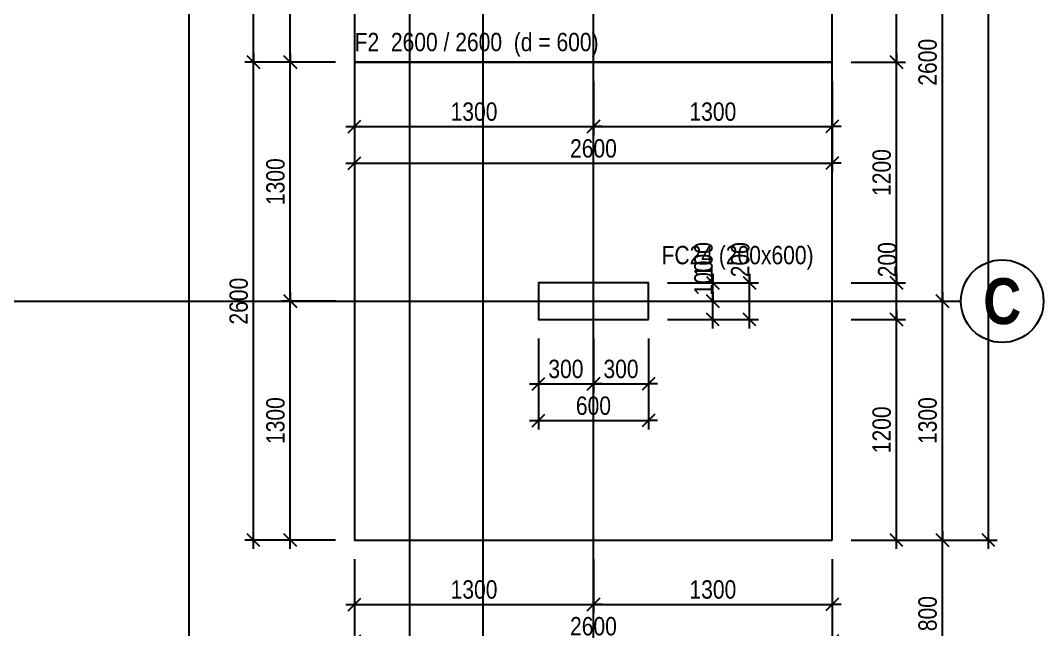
# Model space of a CAD drawing. Extents: x 0 to 206258, y -403073 to 0.
# Drawn here: x 27765 to 33334, y -34679 to -31365 of the extents above; entities that cross this region are included whole.
import ezdxf
from ezdxf.enums import TextEntityAlignment as Align
from ezdxf.lldxf.tags import DXFTag

# ---------------------------------------------------------------- set-up
doc = ezdxf.new("R2010")
doc.units = 0
doc.header["$LTSCALE"] = 1000
for name, color, linetype in [('Axis Circle(Dir 1)', 150, 'Continuous'), ('Axis Label(Dir 1)', 7, 'Continuous'), ('Axis Line(Dir 1)', 8, 'CENTER2'), ('Axis Line(Dir 2)', 150, 'CENTER2'), ('Column Line', 7, 'Continuous'), ('Dimension Line', 5, 'Continuous'), ('Footing Line', 6, 'Continuous')]:
    doc.layers.add(name, color=color, linetype=linetype)
doc.layers.add('Column Label', color=159, linetype='Continuous', true_color=0x35424f)
doc.layers.add('Footing Label', color=94, linetype='Continuous', true_color=0x008100)
doc.styles.add('Axis Label(Dir 1)', font='ARIALNB.TTF', dxfattribs={"height": 250})
doc.styles.add('Column Label', font='ARIALN.TTF', dxfattribs={"height": 100})
doc.styles.add('Dimension Text', font='ARIALN.TTF', dxfattribs={"height": 100})
doc.styles.add('Footing Label', font='ARIALN.TTF', dxfattribs={"height": 100})
tags = doc.linetypes.add('CENTER2', pattern=[1.125, 0.75, -0.125, 0.125, -0.125]).pattern_tags.tags
tags[10:11] = [DXFTag(74, 4), DXFTag(75, 0), DXFTag(340, '0'), DXFTag(46, 0.0), DXFTag(50, 0.0), DXFTag(44, 0.0), DXFTag(45, 0.0)]
tags[8:9] = [DXFTag(74, 4), DXFTag(75, 0), DXFTag(340, '0'), DXFTag(46, 0.0), DXFTag(50, 0.0), DXFTag(44, 0.0), DXFTag(45, 0.0)]
tags[6:7] = [DXFTag(74, 4), DXFTag(75, 0), DXFTag(340, '0'), DXFTag(46, 0.0), DXFTag(50, 0.0), DXFTag(44, 0.0), DXFTag(45, 0.0)]
tags[4:5] = [DXFTag(74, 4), DXFTag(75, 0), DXFTag(340, '0'), DXFTag(46, 0.0), DXFTag(50, 0.0), DXFTag(44, 0.0), DXFTag(45, 0.0)]
doc.dimstyles.get("Standard").update_dxf_attribs({"dimtxt": 100, "dimasz": 30, "dimexe": 48.3, "dimexo": 103.5, "dimgap": 30, "dimtad": 1, "dimtoh": 1, "dimdec": 1, "dimdsep": 46, "dimtxsty": 'Dimension Text', "dimblk": 'PCDIM_TICK', "dimcen": 0.09, "dimclrd": 5, "dimclre": 5, "dimclrt": 5, "dimadec": 1, "dimazin": 0, "dimtp": 1, "dimtm": 1, "dimtfac": 1, "dimtdec": 4, "dimtofl": 0, "dimtmove": 0, "dimatfit": 3, "dimfxl": 1, "dimtolj": 1, "dimtzin": 0, "dimarcsym": 0})

# ---------------------------------------------------------------- blocks, each defined once
blk = doc.blocks.new('PCDIM_TICK')
at = {"layer": 'Dimension Line', "color": 0, "transparency": 33554687}
for p, q in [((1.15, 1.15), (-1.15, -1.15)), ((1.61, 0), (0, 0))]:
    blk.add_line(p, q, dxfattribs=at)
blk = doc.blocks.new('*U116')
at = {"layer": 'Dimension Line', "color": 5, "true_color": 0x0000ff, "transparency": 16777216}
for p, q in [((30584.3, -33095.7), (30584.3, -33390.5)), ((30884.3, -33095.7), (30884.3, -33390.5)), ((30584.3, -33342.2), (30884.3, -33342.2))]:
    blk.add_line(p, q, dxfattribs=at)
at = {"layer": 'Dimension Line', "color": 5, "true_color": 0x0000ff, "transparency": 16777216, "xscale": 30, "yscale": 30, "rotation": 180.0000000000004}
blk.add_blockref('PCDIM_TICK', (30584.3, -33342.2), dxfattribs=at)
at = {"layer": 'Dimension Line', "color": 5, "true_color": 0x0000ff, "transparency": 16777216, "xscale": 30, "yscale": 30}
blk.add_blockref('PCDIM_TICK', (30884.3, -33342.2), dxfattribs=at)
at = {"layer": 'Dimension Line', "color": 5, "true_color": 0x0000ff, "transparency": 16777216, "insert": (30734.3, -33312.2), "char_height": 100, "width": 181.501, "attachment_point": 8, "style": 'Dimension Text'}
blk.add_mtext('300', dxfattribs=at)
blk = doc.blocks.new('*U117')
at = {"layer": 'Dimension Line', "color": 5, "true_color": 0x0000ff, "transparency": 16777216}
for p, q in [((30884.3, -33095.7), (30884.3, -33390.5)), ((31184.3, -33095.7), (31184.3, -33390.5)), ((30884.3, -33342.2), (31184.3, -33342.2))]:
    blk.add_line(p, q, dxfattribs=at)
at = {"layer": 'Dimension Line', "color": 5, "true_color": 0x0000ff, "transparency": 16777216, "xscale": 30, "yscale": 30, "rotation": 180.0000000000004}
blk.add_blockref('PCDIM_TICK', (30884.3, -33342.2), dxfattribs=at)
at = {"layer": 'Dimension Line', "color": 5, "true_color": 0x0000ff, "transparency": 16777216, "xscale": 30, "yscale": 30}
blk.add_blockref('PCDIM_TICK', (31184.3, -33342.2), dxfattribs=at)
at = {"layer": 'Dimension Line', "color": 5, "true_color": 0x0000ff, "transparency": 16777216, "insert": (31034.3, -33312.2), "char_height": 100, "width": 181.501, "attachment_point": 8, "style": 'Dimension Text'}
blk.add_mtext('300', dxfattribs=at)
blk = doc.blocks.new('*U118')
at = {"layer": 'Dimension Line', "color": 5, "true_color": 0x0000ff, "transparency": 16777216}
for p, q in [((30584.3, -33095.7), (30584.3, -33590.5)), ((31184.3, -33095.7), (31184.3, -33590.5)), ((30584.3, -33542.2), (31184.3, -33542.2))]:
    blk.add_line(p, q, dxfattribs=at)
at = {"layer": 'Dimension Line', "color": 5, "true_color": 0x0000ff, "transparency": 16777216, "xscale": 30, "yscale": 30, "rotation": 180.0000000000004}
blk.add_blockref('PCDIM_TICK', (30584.3, -33542.2), dxfattribs=at)
at = {"layer": 'Dimension Line', "color": 5, "true_color": 0x0000ff, "transparency": 16777216, "xscale": 30, "yscale": 30}
blk.add_blockref('PCDIM_TICK', (31184.3, -33542.2), dxfattribs=at)
at = {"layer": 'Dimension Line', "color": 5, "true_color": 0x0000ff, "transparency": 16777216, "insert": (30884.3, -33512.2), "char_height": 100, "width": 181.97, "attachment_point": 8, "style": 'Dimension Text'}
blk.add_mtext('600', dxfattribs=at)
blk = doc.blocks.new('*U119')
at = {"layer": 'Dimension Line', "color": 5, "true_color": 0x0000ff, "transparency": 16777216}
for p, q in [((31287.8, -32892.2), (31582.6, -32892.2)), ((31534.3, -32892.2), (31534.3, -32862.2)), ((31534.3, -32992.2), (31534.3, -32892.2)), ((31287.8, -32992.2), (31582.6, -32992.2))]:
    blk.add_line(p, q, dxfattribs=at)
at = {"layer": 'Dimension Line', "color": 5, "true_color": 0x0000ff, "transparency": 16777216, "xscale": 30, "yscale": 30}
for p, rotation in [((31534.3, -32892.2), 89.99999999999447), ((31534.3, -32992.2), 269.9999999999834)]:
    blk.add_blockref('PCDIM_TICK', p, dxfattribs=dict(at, rotation=rotation))
at = {"layer": 'Dimension Line', "color": 5, "true_color": 0x0000ff, "transparency": 16777216, "insert": (31534.3, -32862.2), "char_height": 100, "width": 173.928, "attachment_point": 7, "rotation": 90, "style": 'Dimension Text'}
blk.add_mtext('100', dxfattribs=at)
blk = doc.blocks.new('*U120')
at = {"layer": 'Dimension Line', "color": 5, "true_color": 0x0000ff, "transparency": 16777216}
for p, q in [((31287.8, -32792.2), (31582.6, -32792.2)), ((31534.3, -32792.2), (31534.3, -32762.2)), ((31534.3, -32892.2), (31534.3, -32792.2)), ((31287.8, -32892.2), (31582.6, -32892.2))]:
    blk.add_line(p, q, dxfattribs=at)
at = {"layer": 'Dimension Line', "color": 5, "true_color": 0x0000ff, "transparency": 16777216, "xscale": 30, "yscale": 30}
for p, rotation in [((31534.3, -32792.2), 89.99999999999447), ((31534.3, -32892.2), 269.9999999999834)]:
    blk.add_blockref('PCDIM_TICK', p, dxfattribs=dict(at, rotation=rotation))
at = {"layer": 'Dimension Line', "color": 5, "true_color": 0x0000ff, "transparency": 16777216, "insert": (31534.3, -32762.2), "char_height": 100, "width": 173.928, "attachment_point": 7, "rotation": 90, "style": 'Dimension Text'}
blk.add_mtext('100', dxfattribs=at)
blk = doc.blocks.new('*U121')
at = {"layer": 'Dimension Line', "color": 5, "true_color": 0x0000ff, "transparency": 16777216}
for p, q in [((31287.8, -32792.2), (31782.6, -32792.2)), ((31734.3, -32792.2), (31734.3, -32762.2)), ((31734.3, -32992.2), (31734.3, -32792.2)), ((31287.8, -32992.2), (31782.6, -32992.2))]:
    blk.add_line(p, q, dxfattribs=at)
at = {"layer": 'Dimension Line', "color": 5, "true_color": 0x0000ff, "transparency": 16777216, "xscale": 30, "yscale": 30}
for p, rotation in [((31734.3, -32792.2), 89.99999999999447), ((31734.3, -32992.2), 269.9999999999834)]:
    blk.add_blockref('PCDIM_TICK', p, dxfattribs=dict(at, rotation=rotation))
at = {"layer": 'Dimension Line', "color": 5, "true_color": 0x0000ff, "transparency": 16777216, "insert": (31734.3, -32762.2), "char_height": 100, "width": 182.775, "attachment_point": 7, "rotation": 90, "style": 'Dimension Text'}
blk.add_mtext('200', dxfattribs=at)
blk = doc.blocks.new('*U236')
at = {"layer": 'Dimension Line', "color": 5, "true_color": 0x0000ff, "transparency": 16777216}
for p, q in [((29584.3, -31695.7), (29584.3, -31990.5)), ((30884.3, -31695.7), (30884.3, -31990.5)), ((29584.3, -31942.2), (30884.3, -31942.2))]:
    blk.add_line(p, q, dxfattribs=at)
at = {"layer": 'Dimension Line', "color": 5, "true_color": 0x0000ff, "transparency": 16777216, "xscale": 30, "yscale": 30, "rotation": 180.0000000000004}
blk.add_blockref('PCDIM_TICK', (29584.3, -31942.2), dxfattribs=at)
at = {"layer": 'Dimension Line', "color": 5, "true_color": 0x0000ff, "transparency": 16777216, "xscale": 30, "yscale": 30}
blk.add_blockref('PCDIM_TICK', (30884.3, -31942.2), dxfattribs=at)
at = {"layer": 'Dimension Line', "color": 5, "true_color": 0x0000ff, "transparency": 16777216, "insert": (30234.3, -31912.2), "char_height": 100, "width": 238.405, "attachment_point": 8, "style": 'Dimension Text'}
blk.add_mtext('1300', dxfattribs=at)
blk = doc.blocks.new('*U237')
at = {"layer": 'Dimension Line', "color": 5, "true_color": 0x0000ff, "transparency": 16777216}
for p, q in [((30884.3, -31695.7), (30884.3, -31990.5)), ((32184.3, -31695.7), (32184.3, -31990.5)), ((30884.3, -31942.2), (32184.3, -31942.2))]:
    blk.add_line(p, q, dxfattribs=at)
at = {"layer": 'Dimension Line', "color": 5, "true_color": 0x0000ff, "transparency": 16777216, "xscale": 30, "yscale": 30, "rotation": 180.0000000000004}
blk.add_blockref('PCDIM_TICK', (30884.3, -31942.2), dxfattribs=at)
at = {"layer": 'Dimension Line', "color": 5, "true_color": 0x0000ff, "transparency": 16777216, "xscale": 30, "yscale": 30}
blk.add_blockref('PCDIM_TICK', (32184.3, -31942.2), dxfattribs=at)
at = {"layer": 'Dimension Line', "color": 5, "true_color": 0x0000ff, "transparency": 16777216, "insert": (31534.3, -31912.2), "char_height": 100, "width": 238.405, "attachment_point": 8, "style": 'Dimension Text'}
blk.add_mtext('1300', dxfattribs=at)
blk = doc.blocks.new('*U238')
at = {"layer": 'Dimension Line', "color": 5, "true_color": 0x0000ff, "transparency": 16777216}
for p, q in [((29584.3, -31695.7), (29584.3, -32190.5)), ((32184.3, -31695.7), (32184.3, -32190.5)), ((29584.3, -32142.2), (32184.3, -32142.2))]:
    blk.add_line(p, q, dxfattribs=at)
at = {"layer": 'Dimension Line', "color": 5, "true_color": 0x0000ff, "transparency": 16777216, "xscale": 30, "yscale": 30, "rotation": 180.0000000000004}
blk.add_blockref('PCDIM_TICK', (29584.3, -32142.2), dxfattribs=at)
at = {"layer": 'Dimension Line', "color": 5, "true_color": 0x0000ff, "transparency": 16777216, "xscale": 30, "yscale": 30}
blk.add_blockref('PCDIM_TICK', (32184.3, -32142.2), dxfattribs=at)
at = {"layer": 'Dimension Line', "color": 5, "true_color": 0x0000ff, "transparency": 16777216, "insert": (30884.3, -32112.2), "char_height": 100, "width": 247.252, "attachment_point": 8, "style": 'Dimension Text'}
blk.add_mtext('2600', dxfattribs=at)
blk = doc.blocks.new('*U239')
at = {"layer": 'Dimension Line', "color": 5, "true_color": 0x0000ff, "transparency": 16777216}
for p, q in [((29480.8, -30292.2), (29186, -30292.2)), ((29234.3, -31592.2), (29234.3, -30292.2)), ((29480.8, -31592.2), (29186, -31592.2))]:
    blk.add_line(p, q, dxfattribs=at)
at = {"layer": 'Dimension Line', "color": 5, "true_color": 0x0000ff, "transparency": 16777216, "xscale": 30, "yscale": 30}
for p, rotation in [((29234.3, -30292.2), 89.99999999999447), ((29234.3, -31592.2), 269.9999999999834)]:
    blk.add_blockref('PCDIM_TICK', p, dxfattribs=dict(at, rotation=rotation))
at = {"layer": 'Dimension Line', "color": 5, "true_color": 0x0000ff, "transparency": 16777216, "insert": (29204.3, -30942.2), "char_height": 100, "width": 238.405, "attachment_point": 8, "rotation": 90, "style": 'Dimension Text'}
blk.add_mtext('1300', dxfattribs=at)
blk = doc.blocks.new('*U241')
at = {"layer": 'Dimension Line', "color": 5, "true_color": 0x0000ff, "transparency": 16777216}
for p, q in [((29480.8, -28992.2), (28986, -28992.2)), ((29034.3, -31592.2), (29034.3, -28992.2)), ((29480.8, -31592.2), (28986, -31592.2))]:
    blk.add_line(p, q, dxfattribs=at)
at = {"layer": 'Dimension Line', "color": 5, "true_color": 0x0000ff, "transparency": 16777216, "xscale": 30, "yscale": 30}
for p, rotation in [((29034.3, -28992.2), 89.99999999999447), ((29034.3, -31592.2), 269.9999999999834)]:
    blk.add_blockref('PCDIM_TICK', p, dxfattribs=dict(at, rotation=rotation))
at = {"layer": 'Dimension Line', "color": 5, "true_color": 0x0000ff, "transparency": 16777216, "insert": (29004.3, -30292.2), "char_height": 100, "width": 247.252, "attachment_point": 8, "rotation": 90, "style": 'Dimension Text'}
blk.add_mtext('2600', dxfattribs=at)
blk = doc.blocks.new('*U248')
at = {"layer": 'Dimension Line', "color": 5, "true_color": 0x0000ff, "transparency": 16777216}
for p, q in [((29584.3, -34295.7), (29584.3, -34590.5)), ((30884.3, -34295.7), (30884.3, -34590.5)), ((29584.3, -34542.2), (30884.3, -34542.2))]:
    blk.add_line(p, q, dxfattribs=at)
at = {"layer": 'Dimension Line', "color": 5, "true_color": 0x0000ff, "transparency": 16777216, "xscale": 30, "yscale": 30, "rotation": 180.0000000000004}
blk.add_blockref('PCDIM_TICK', (29584.3, -34542.2), dxfattribs=at)
at = {"layer": 'Dimension Line', "color": 5, "true_color": 0x0000ff, "transparency": 16777216, "xscale": 30, "yscale": 30}
blk.add_blockref('PCDIM_TICK', (30884.3, -34542.2), dxfattribs=at)
at = {"layer": 'Dimension Line', "color": 5, "true_color": 0x0000ff, "transparency": 16777216, "insert": (30234.3, -34512.2), "char_height": 100, "width": 238.405, "attachment_point": 8, "style": 'Dimension Text'}
blk.add_mtext('1300', dxfattribs=at)
blk = doc.blocks.new('*U249')
at = {"layer": 'Dimension Line', "color": 5, "true_color": 0x0000ff, "transparency": 16777216}
for p, q in [((30884.3, -34295.7), (30884.3, -34590.5)), ((32184.3, -34295.7), (32184.3, -34590.5)), ((30884.3, -34542.2), (32184.3, -34542.2))]:
    blk.add_line(p, q, dxfattribs=at)
at = {"layer": 'Dimension Line', "color": 5, "true_color": 0x0000ff, "transparency": 16777216, "xscale": 30, "yscale": 30, "rotation": 180.0000000000004}
blk.add_blockref('PCDIM_TICK', (30884.3, -34542.2), dxfattribs=at)
at = {"layer": 'Dimension Line', "color": 5, "true_color": 0x0000ff, "transparency": 16777216, "xscale": 30, "yscale": 30}
blk.add_blockref('PCDIM_TICK', (32184.3, -34542.2), dxfattribs=at)
at = {"layer": 'Dimension Line', "color": 5, "true_color": 0x0000ff, "transparency": 16777216, "insert": (31534.3, -34512.2), "char_height": 100, "width": 238.405, "attachment_point": 8, "style": 'Dimension Text'}
blk.add_mtext('1300', dxfattribs=at)
blk = doc.blocks.new('*U250')
at = {"layer": 'Dimension Line', "color": 5, "true_color": 0x0000ff, "transparency": 16777216}
for p, q in [((29584.3, -34295.7), (29584.3, -34790.5)), ((32184.3, -34295.7), (32184.3, -34790.5)), ((29584.3, -34742.2), (32184.3, -34742.2))]:
    blk.add_line(p, q, dxfattribs=at)
at = {"layer": 'Dimension Line', "color": 5, "true_color": 0x0000ff, "transparency": 16777216, "xscale": 30, "yscale": 30, "rotation": 180.0000000000004}
blk.add_blockref('PCDIM_TICK', (29584.3, -34742.2), dxfattribs=at)
at = {"layer": 'Dimension Line', "color": 5, "true_color": 0x0000ff, "transparency": 16777216, "xscale": 30, "yscale": 30}
blk.add_blockref('PCDIM_TICK', (32184.3, -34742.2), dxfattribs=at)
at = {"layer": 'Dimension Line', "color": 5, "true_color": 0x0000ff, "transparency": 16777216, "insert": (30884.3, -34712.2), "char_height": 100, "width": 247.252, "attachment_point": 8, "style": 'Dimension Text'}
blk.add_mtext('2600', dxfattribs=at)
blk = doc.blocks.new('*U251')
at = {"layer": 'Dimension Line', "color": 5, "true_color": 0x0000ff, "transparency": 16777216}
for p, q in [((29480.8, -32892.2), (29186, -32892.2)), ((29234.3, -34192.2), (29234.3, -32892.2)), ((29480.8, -34192.2), (29186, -34192.2))]:
    blk.add_line(p, q, dxfattribs=at)
at = {"layer": 'Dimension Line', "color": 5, "true_color": 0x0000ff, "transparency": 16777216, "xscale": 30, "yscale": 30}
for p, rotation in [((29234.3, -32892.2), 89.99999999999447), ((29234.3, -34192.2), 269.9999999999834)]:
    blk.add_blockref('PCDIM_TICK', p, dxfattribs=dict(at, rotation=rotation))
at = {"layer": 'Dimension Line', "color": 5, "true_color": 0x0000ff, "transparency": 16777216, "insert": (29204.3, -33542.2), "char_height": 100, "width": 238.405, "attachment_point": 8, "rotation": 90, "style": 'Dimension Text'}
blk.add_mtext('1300', dxfattribs=at)
blk = doc.blocks.new('*U252')
at = {"layer": 'Dimension Line', "color": 5, "true_color": 0x0000ff, "transparency": 16777216}
for p, q in [((29480.8, -31592.2), (29186, -31592.2)), ((29234.3, -32892.2), (29234.3, -31592.2)), ((29480.8, -32892.2), (29186, -32892.2))]:
    blk.add_line(p, q, dxfattribs=at)
at = {"layer": 'Dimension Line', "color": 5, "true_color": 0x0000ff, "transparency": 16777216, "xscale": 30, "yscale": 30}
for p, rotation in [((29234.3, -31592.2), 89.99999999999447), ((29234.3, -32892.2), 269.9999999999834)]:
    blk.add_blockref('PCDIM_TICK', p, dxfattribs=dict(at, rotation=rotation))
at = {"layer": 'Dimension Line', "color": 5, "true_color": 0x0000ff, "transparency": 16777216, "insert": (29204.3, -32242.2), "char_height": 100, "width": 238.405, "attachment_point": 8, "rotation": 90, "style": 'Dimension Text'}
blk.add_mtext('1300', dxfattribs=at)
blk = doc.blocks.new('*U253')
at = {"layer": 'Dimension Line', "color": 5, "true_color": 0x0000ff, "transparency": 16777216}
for p, q in [((29480.8, -31592.2), (28986, -31592.2)), ((29034.3, -34192.2), (29034.3, -31592.2)), ((29480.8, -34192.2), (28986, -34192.2))]:
    blk.add_line(p, q, dxfattribs=at)
at = {"layer": 'Dimension Line', "color": 5, "true_color": 0x0000ff, "transparency": 16777216, "xscale": 30, "yscale": 30}
for p, rotation in [((29034.3, -31592.2), 89.99999999999447), ((29034.3, -34192.2), 269.9999999999834)]:
    blk.add_blockref('PCDIM_TICK', p, dxfattribs=dict(at, rotation=rotation))
at = {"layer": 'Dimension Line', "color": 5, "true_color": 0x0000ff, "transparency": 16777216, "insert": (29004.3, -32892.2), "char_height": 100, "width": 247.252, "attachment_point": 8, "rotation": 90, "style": 'Dimension Text'}
blk.add_mtext('2600', dxfattribs=at)
blk = doc.blocks.new('*U313')
at = {"layer": 'Dimension Line', "color": 5, "true_color": 0x0000ff, "transparency": 16777216}
for p, q in [((32287.8, -32992.2), (32582.6, -32992.2)), ((32534.3, -34192.2), (32534.3, -32992.2)), ((32287.8, -34192.2), (32582.6, -34192.2))]:
    blk.add_line(p, q, dxfattribs=at)
at = {"layer": 'Dimension Line', "color": 5, "true_color": 0x0000ff, "transparency": 16777216, "xscale": 30, "yscale": 30}
for p, rotation in [((32534.3, -32992.2), 89.99999999999447), ((32534.3, -34192.2), 269.9999999999834)]:
    blk.add_blockref('PCDIM_TICK', p, dxfattribs=dict(at, rotation=rotation))
at = {"layer": 'Dimension Line', "color": 5, "true_color": 0x0000ff, "transparency": 16777216, "insert": (32504.3, -33592.2), "char_height": 100, "width": 238.405, "attachment_point": 8, "rotation": 90, "style": 'Dimension Text'}
blk.add_mtext('1200', dxfattribs=at)
blk = doc.blocks.new('*U314')
at = {"layer": 'Dimension Line', "color": 5, "true_color": 0x0000ff, "transparency": 16777216}
for p, q in [((32287.8, -32792.2), (32582.6, -32792.2)), ((32534.3, -32792.2), (32534.3, -32762.2)), ((32534.3, -32992.2), (32534.3, -32792.2)), ((32287.8, -32992.2), (32582.6, -32992.2))]:
    blk.add_line(p, q, dxfattribs=at)
at = {"layer": 'Dimension Line', "color": 5, "true_color": 0x0000ff, "transparency": 16777216, "xscale": 30, "yscale": 30}
for p, rotation in [((32534.3, -32792.2), 89.99999999999447), ((32534.3, -32992.2), 269.9999999999834)]:
    blk.add_blockref('PCDIM_TICK', p, dxfattribs=dict(at, rotation=rotation))
at = {"layer": 'Dimension Line', "color": 5, "true_color": 0x0000ff, "transparency": 16777216, "insert": (32534.3, -32762.2), "char_height": 100, "width": 182.775, "attachment_point": 7, "rotation": 90, "style": 'Dimension Text'}
blk.add_mtext('200', dxfattribs=at)
blk = doc.blocks.new('*U315')
at = {"layer": 'Dimension Line', "color": 5, "true_color": 0x0000ff, "transparency": 16777216}
for p, q in [((32287.8, -31592.2), (32582.6, -31592.2)), ((32534.3, -32792.2), (32534.3, -31592.2)), ((32287.8, -32792.2), (32582.6, -32792.2))]:
    blk.add_line(p, q, dxfattribs=at)
at = {"layer": 'Dimension Line', "color": 5, "true_color": 0x0000ff, "transparency": 16777216, "xscale": 30, "yscale": 30}
for p, rotation in [((32534.3, -31592.2), 89.99999999999447), ((32534.3, -32792.2), 269.9999999999834)]:
    blk.add_blockref('PCDIM_TICK', p, dxfattribs=dict(at, rotation=rotation))
at = {"layer": 'Dimension Line', "color": 5, "true_color": 0x0000ff, "transparency": 16777216, "insert": (32504.3, -32192.2), "char_height": 100, "width": 238.405, "attachment_point": 8, "rotation": 90, "style": 'Dimension Text'}
blk.add_mtext('1200', dxfattribs=at)
blk = doc.blocks.new('*U316')
at = {"layer": 'Dimension Line', "color": 5, "true_color": 0x0000ff, "transparency": 16777216}
for p, q in [((32287.8, -30392.2), (32582.6, -30392.2)), ((32534.3, -31592.2), (32534.3, -30392.2)), ((32287.8, -31592.2), (32582.6, -31592.2))]:
    blk.add_line(p, q, dxfattribs=at)
at = {"layer": 'Dimension Line', "color": 5, "true_color": 0x0000ff, "transparency": 16777216, "xscale": 30, "yscale": 30}
for p, rotation in [((32534.3, -30392.2), 89.99999999999447), ((32534.3, -31592.2), 269.9999999999834)]:
    blk.add_blockref('PCDIM_TICK', p, dxfattribs=dict(at, rotation=rotation))
at = {"layer": 'Dimension Line', "color": 5, "true_color": 0x0000ff, "transparency": 16777216, "insert": (32504.3, -30992.2), "char_height": 100, "width": 238.405, "attachment_point": 8, "rotation": 90, "style": 'Dimension Text'}
blk.add_mtext('1200', dxfattribs=at)
blk = doc.blocks.new('*U328')
at = {"layer": 'Dimension Line', "color": 5, "true_color": 0x0000ff, "transparency": 16777216}
for p, q in [((32287.8, -34192.2), (32832.6, -34192.2)), ((32784.3, -34992.2), (32784.3, -34192.2)), ((32287.8, -34992.2), (32832.6, -34992.2))]:
    blk.add_line(p, q, dxfattribs=at)
at = {"layer": 'Dimension Line', "color": 5, "true_color": 0x0000ff, "transparency": 16777216, "xscale": 30, "yscale": 30}
for p, rotation in [((32784.3, -34192.2), 89.99999999999447), ((32784.3, -34992.2), 269.9999999999834)]:
    blk.add_blockref('PCDIM_TICK', p, dxfattribs=dict(at, rotation=rotation))
at = {"layer": 'Dimension Line', "color": 5, "true_color": 0x0000ff, "transparency": 16777216, "insert": (32754.3, -34592.2), "char_height": 100, "width": 181.501, "attachment_point": 8, "rotation": 90, "style": 'Dimension Text'}
blk.add_mtext('800', dxfattribs=at)
blk = doc.blocks.new('*U329')
at = {"layer": 'Dimension Line', "color": 5, "true_color": 0x0000ff, "transparency": 16777216}
for p, q in [((32287.8, -32892.2), (32832.6, -32892.2)), ((32784.3, -34192.2), (32784.3, -32892.2)), ((32287.8, -34192.2), (32832.6, -34192.2))]:
    blk.add_line(p, q, dxfattribs=at)
at = {"layer": 'Dimension Line', "color": 5, "true_color": 0x0000ff, "transparency": 16777216, "xscale": 30, "yscale": 30}
for p, rotation in [((32784.3, -32892.2), 89.99999999999447), ((32784.3, -34192.2), 269.9999999999834)]:
    blk.add_blockref('PCDIM_TICK', p, dxfattribs=dict(at, rotation=rotation))
at = {"layer": 'Dimension Line', "color": 5, "true_color": 0x0000ff, "transparency": 16777216, "insert": (32754.3, -33542.2), "char_height": 100, "width": 238.405, "attachment_point": 8, "rotation": 90, "style": 'Dimension Text'}
blk.add_mtext('1300', dxfattribs=at)
blk = doc.blocks.new('*U330')
at = {"layer": 'Dimension Line', "color": 5, "true_color": 0x0000ff, "transparency": 16777216}
for p, q in [((32287.8, -30292.2), (32832.6, -30292.2)), ((32784.3, -32892.2), (32784.3, -30292.2)), ((32287.8, -32892.2), (32832.6, -32892.2))]:
    blk.add_line(p, q, dxfattribs=at)
at = {"layer": 'Dimension Line', "color": 5, "true_color": 0x0000ff, "transparency": 16777216, "xscale": 30, "yscale": 30}
for p, rotation in [((32784.3, -30292.2), 89.99999999999447), ((32784.3, -32892.2), 269.9999999999834)]:
    blk.add_blockref('PCDIM_TICK', p, dxfattribs=dict(at, rotation=rotation))
at = {"layer": 'Dimension Line', "color": 5, "true_color": 0x0000ff, "transparency": 16777216, "insert": (32754.3, -31592.2), "char_height": 100, "width": 247.252, "attachment_point": 8, "rotation": 90, "style": 'Dimension Text'}
blk.add_mtext('2600', dxfattribs=at)
blk = doc.blocks.new('*U342')
at = {"layer": 'Dimension Line', "color": 5, "true_color": 0x0000ff, "transparency": 16777216}
for p, q in [((32287.8, -15192.2), (33082.6, -15192.2)), ((33034.3, -34192.2), (33034.3, -15192.2)), ((32287.8, -34192.2), (33082.6, -34192.2))]:
    blk.add_line(p, q, dxfattribs=at)
at = {"layer": 'Dimension Line', "color": 5, "true_color": 0x0000ff, "transparency": 16777216, "xscale": 30, "yscale": 30}
for p, rotation in [((33034.3, -15192.2), 89.99999999999447), ((33034.3, -34192.2), 269.9999999999834)]:
    blk.add_blockref('PCDIM_TICK', p, dxfattribs=dict(at, rotation=rotation))
at = {"layer": 'Dimension Line', "color": 5, "true_color": 0x0000ff, "transparency": 16777216, "insert": (33004.3, -24692.2), "char_height": 100, "width": 302.882, "attachment_point": 8, "rotation": 90, "style": 'Dimension Text'}
blk.add_mtext('19000', dxfattribs=at)

msp = doc.modelspace()

# ---------------------------------------------------------------- linework, layer by layer
at = {"layer": 'Axis Circle(Dir 1)', "transparency": 33554687}
msp.add_circle((33109.29, -32892.207), 225, dxfattribs=at)
at = {"layer": 'Axis Line(Dir 1)', "transparency": 33554687}
msp.add_lwpolyline([(15084.29, -32892.207), (32884.29, -32892.207)], dxfattribs=at)
at = {"layer": 'Axis Line(Dir 2)', "transparency": 33554687}
for points in [[(28684.29, -38092.207), (28684.29, -14292.207)], [(29884.29, -38092.207), (29884.29, -14292.207)], [(30284.29, -38092.207), (30284.29, -14292.207)], [(30884.29, -38092.207), (30884.29, -14292.207)]]:
    msp.add_lwpolyline(points, dxfattribs=at)
at = {"layer": 'Column Line', "transparency": 33554687}
msp.add_lwpolyline([(31184.29, -32992.207), (31184.29, -32792.207), (30584.29, -32792.207), (30584.29, -32992.207)], close=True, dxfattribs=at)
at = {"layer": 'Footing Line', "transparency": 33554687}
for points in [[(32184.29, -31592.207), (32184.29, -28992.207), (29584.29, -28992.207), (29584.29, -31592.207), (32184.29, -31592.207)], [(32184.29, -34192.207), (32184.29, -31592.207), (29584.29, -31592.207), (29584.29, -34192.207), (32184.29, -34192.207)]]:
    msp.add_lwpolyline(points, close=True, dxfattribs=at)

# ---------------------------------------------------------------- texts
at = {"layer": 'Axis Label(Dir 1)', "transparency": 33554687, "style": 'Axis Label(Dir 1)'}
msp.add_text('C', height=250, dxfattribs=at).set_placement((33109.29, -32892.207), align=Align.MIDDLE_CENTER)
at = {"layer": 'Column Label', "transparency": 33554687, "style": 'Column Label'}
msp.add_text('FC24 (200x600)', height=100, dxfattribs=at).set_placement((31255.001, -32721.496), align=Align.BOTTOM_LEFT)
at = {"layer": 'Footing Label', "transparency": 33554687, "style": 'Footing Label'}
msp.add_text('F2  2600 / 2600  (d = 600)', height=100, dxfattribs=at).set_placement((29584.29, -31562.207), align=Align.BOTTOM_LEFT)

# ---------------------------------------------------------------- dimensions: what is measured, and where the dimension line sits
at = {"layer": 'Dimension Line', "transparency": 33554687}
for base, p1, p2, picture, middle in [((33034.29, -24692.207), (32184.29, -34192.207), (32184.29, -15192.207), '*U342', (33034.29, -24692.207)), ((32784.29, -31592.207), (32184.29, -32892.207), (32184.29, -30292.207), '*U330', (32784.29, -31592.207)), ((32534.29, -30992.207), (32184.29, -31592.207), (32184.29, -30392.207), '*U316', (32534.29, -30992.207)), ((32534.29, -32192.207), (32184.29, -32792.207), (32184.29, -31592.207), '*U315', (32534.29, -32192.207)), ((32534.29, -32892.207), (32184.29, -32992.207), (32184.29, -32792.207), '*U314', (32534.29, -32892.207)), ((32784.29, -33542.207), (32184.29, -34192.207), (32184.29, -32892.207), '*U329', (32784.29, -33542.207)), ((32534.29, -33592.207), (32184.29, -34192.207), (32184.29, -32992.207), '*U313', (32534.29, -33592.207)), ((32784.29, -34592.207), (32184.29, -34992.207), (32184.29, -34192.207), '*U328', (32784.29, -34592.207))]:
    dim = msp.add_linear_dim(base=base, p1=p1, p2=p2, angle=90, dimstyle='Standard', override={"dimscale": 1, "dimtxt": 100, "dimasz": 30, "dimexe": 48.3, "dimexo": 103.5, "dimgap": 30, "dimtad": 1, "dimtih": 0, "dimdec": 1, "dimlfac": 1, "dimzin": 8, "dimlunit": 2, "dimpost": '', "dimtxsty": 'Dimension Text', "dimblk": 'PCDIM_TICK', "dimse1": 0, "dimse2": 0, "dimsd2": 0, "dimclrd": 5, "dimclre": 5, "dimclrt": 5, "dimaunit": 0, "dimadec": 1, "dimazin": 0, "dimtol": 0, "dimtp": 1, "dimtm": 1, "dimtmove": 0}, dxfattribs=at)
    dim.commit()
    dim.dimension.update_dxf_attribs({"geometry": picture, "text_midpoint": middle})
for p1, p2, distance, picture, middle in [((29584.29, -31592.207), (29584.29, -28992.207), 550, '*U241', (29034.29, -30292.207)), ((29584.29, -31592.207), (29584.29, -30292.207), 350, '*U239', (29234.29, -30942.207)), ((29584.29, -34192.207), (29584.29, -31592.207), 550, '*U253', (29034.29, -32892.207)), ((29584.29, -32892.207), (29584.29, -31592.207), 350, '*U252', (29234.29, -32242.207)), ((29584.29, -31592.207), (30884.29, -31592.207), -350, '*U236', (30234.29, -31942.207)), ((29584.29, -31592.207), (32184.29, -31592.207), -550, '*U238', (30884.29, -32142.207)), ((30884.29, -31592.207), (32184.29, -31592.207), -350, '*U237', (31534.29, -31942.207)), ((31184.29, -32892.207), (31184.29, -32792.207), -350, '*U120', (31534.29, -32842.207)), ((31184.29, -32992.207), (31184.29, -32792.207), -550, '*U121', (31734.29, -32892.207)), ((31184.29, -32992.207), (31184.29, -32892.207), -350, '*U119', (31534.29, -32942.207)), ((29584.29, -34192.207), (29584.29, -32892.207), 350, '*U251', (29234.29, -33542.207)), ((30584.29, -32992.207), (30884.29, -32992.207), -350, '*U116', (30734.29, -33342.207)), ((30584.29, -32992.207), (31184.29, -32992.207), -550, '*U118', (30884.29, -33542.207)), ((30884.29, -32992.207), (31184.29, -32992.207), -350, '*U117', (31034.29, -33342.207)), ((29584.29, -34192.207), (30884.29, -34192.207), -350, '*U248', (30234.29, -34542.207)), ((29584.29, -34192.207), (32184.29, -34192.207), -550, '*U250', (30884.29, -34742.207)), ((30884.29, -34192.207), (32184.29, -34192.207), -350, '*U249', (31534.29, -34542.207))]:
    dim = msp.add_aligned_dim(p1=p1, p2=p2, distance=distance, dimstyle='Standard', override={"dimscale": 1, "dimtxt": 100, "dimasz": 30, "dimexe": 48.3, "dimexo": 103.5, "dimgap": 30, "dimtad": 1, "dimtih": 0, "dimdec": 1, "dimlfac": 1, "dimzin": 8, "dimlunit": 2, "dimpost": '', "dimtxsty": 'Dimension Text', "dimblk": 'PCDIM_TICK', "dimse1": 0, "dimse2": 0, "dimsd2": 0, "dimclrd": 5, "dimclre": 5, "dimclrt": 5, "dimaunit": 0, "dimadec": 1, "dimazin": 0, "dimtol": 0, "dimtp": 1, "dimtm": 1, "dimtmove": 0}, dxfattribs=at)
    dim.commit()
    dim.dimension.update_dxf_attribs({"geometry": picture, "text_midpoint": middle})

doc.saveas('drawing.dxf')
